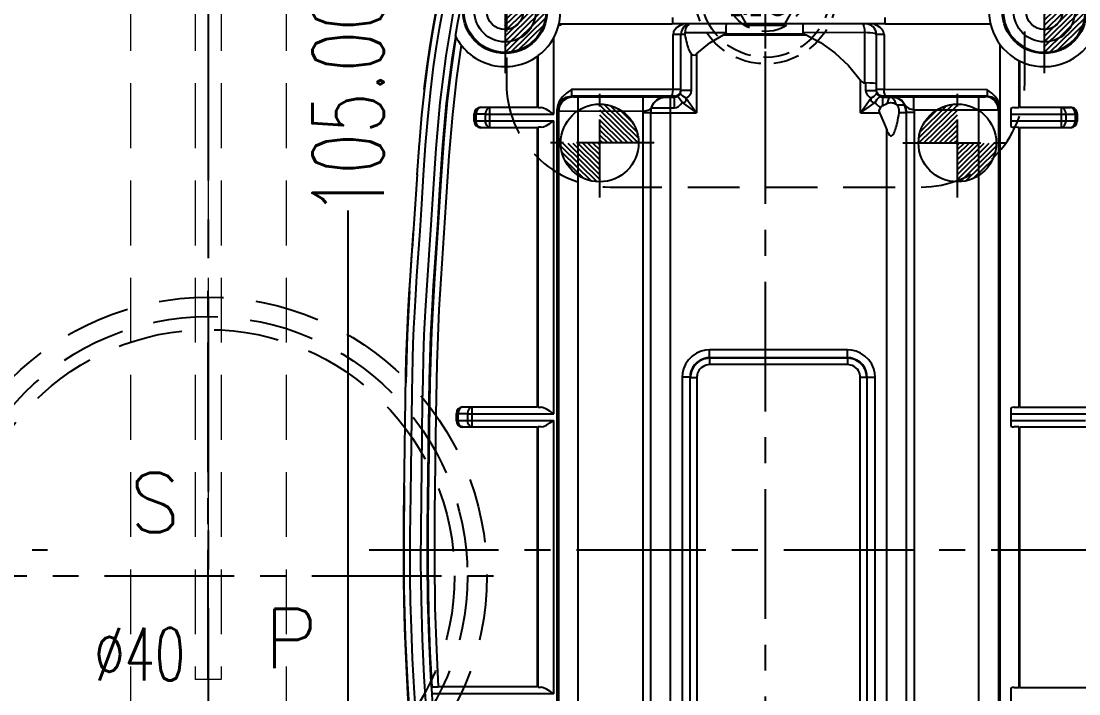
# Model space of a CAD drawing. Header units: millimetres. Extents: x 35888 to 37096, y -21952 to -21097.
# Drawn here: x 36467.5 to 36549.1, y -21298 to -21246.1 of the extents above; entities that cross this region are included whole.
import ezdxf

# ---------------------------------------------------------------- set-up
doc = ezdxf.new("R2010")
doc.units = ezdxf.units.MM
doc.header["$LTSCALE"] = 8
for name, pattern in [('CENTER', [2, 1.25, -0.25, 0.25, -0.25]), ('CENTER2', [1.125, 0.75, -0.125, 0.125, -0.125]), ('HIDDEN', [0.375, 0.25, -0.125])]:
    doc.linetypes.add(name, pattern=pattern)
doc.layers.get('DEFPOINTS').update_dxf_attribs({"color": 6})
for name, color, linetype in [('Cav-cor', 30, 'Continuous'), ('CL', 1, 'Continuous'), ('DEFAULT_1', 7, 'CENTER'), ('PIN', 5, 'Continuous'), ('SCREW', 52, 'HIDDEN'), ('SP', 3, 'Continuous'), ('壓塊', 157, 'Continuous')]:
    doc.layers.add(name, color=color, linetype=linetype)
doc.layers.add('dim', color=3, linetype='Continuous', lineweight=15)
doc.layers.add('WR', color=122, linetype='HIDDEN', lineweight=18)
doc.styles.add('ROMANC', font='RomanC.ttf', dxfattribs={"width": 0.8, "height": 7})
doc.styles.get("Standard").update_dxf_attribs({"font": 'txt.shx', "width": 0.67, "bigfont": 'chineset.shx'})
doc.dimstyles.new('ISO-25', dxfattribs={"dimtxt": 5.5, "dimasz": 4, "dimexe": 0.3, "dimexo": 0.3, "dimtad": 0, "dimzin": 1, "dimdsep": 46, "dimtxsty": 'Standard', "dimcen": 0, "dimclrd": 3, "dimclre": 3, "dimclrt": 7, "dimazin": 0, "dimtfac": 1, "dimtofl": 0, "dimtmove": 0, "dimatfit": 0, "dimfxl": 0, "dimarcsym": 0})

# ---------------------------------------------------------------- blocks, each defined once
blk = doc.blocks.new('20140410.082121')
at = {"layer": 'SCREW', "color": 137, "linetype": 'CENTER', "ltscale": 0.25}
for p, q in [((0, -7.042), (0, 7.042)), ((-7, 0), (7, 0))]:
    blk.add_line(p, q, dxfattribs=at)
at = {"layer": 'SCREW', "color": 137, "linetype": 'Continuous'}
blk.add_lwpolyline([(-1.443, 2.5), (-2.887, 0), (-1.443, -2.5), (1.443, -2.5), (2.887, 0), (1.443, 2.5)], close=True, dxfattribs=at)
at = {"layer": 'SCREW', "color": 137}
for radius in [5.5, 5, 3]:
    blk.add_circle((0, 0), radius, dxfattribs=at)
at = {"layer": 'dim', "style": 'ROMANC', "width": 0.8}
blk.add_text('M6', height=3.1716, dxfattribs=at).set_placement((-2.868, -1.703))
blk = doc.blocks.new('20160827.105305')
at = {"color": 8, "linetype": 'HIDDEN', "ltscale": 2.5}
blk.add_circle((0, 0), 21.5, dxfattribs=at)
at = {"layer": 'SP', "linetype": 'CENTER'}
for p, q in [((0, -24), (0, 24)), ((-24, 0), (24, 0))]:
    blk.add_line(p, q, dxfattribs=at)
at = {"layer": 'SP', "linetype": 'HIDDEN', "ltscale": 2.5}
for radius in [20, 19]:
    blk.add_circle((0, 0), radius, dxfattribs=at)
at = {"layer": 'dim', "insert": (-5.289, -6.05), "char_height": 4.0633, "attachment_point": 5}
blk.add_mtext('Ø40', dxfattribs=at)
at = {"layer": 'SP'}
for s, p in [('S', (-6.081, 3.359)), ('P', (4.334, -7.124))]:
    blk.add_text(s, height=4.582, dxfattribs=at).set_placement(p)
blk = doc.blocks.new('*D29453')
at = {"layer": 'DEFPOINTS', "color": 0}
for p in [(36492.407, -21199.87), (36492.733, -21199.87), (36487.945, -21304.87)]:
    blk.add_point(p, dxfattribs=at)
at = {"layer": 'dim', "color": 3, "lineweight": -2}
for p, q in [((36492.707, -21199.87), (36493.033, -21199.87)), ((36492.733, -21203.87), (36492.733, -21244.068)), ((36492.733, -21300.87), (36492.733, -21260.672)), ((36488.245, -21304.87), (36493.033, -21304.87))]:
    blk.add_line(p, q, dxfattribs=at)
at = {"layer": 'dim', "color": 3}
for points in [[(36493.4, -21203.87), (36492.066, -21203.87), (36492.733, -21199.87)], [(36492.066, -21300.87), (36493.4, -21300.87), (36492.733, -21304.87)]]:
    blk.add_solid(points, dxfattribs=at)
at = {"layer": 'dim', "color": 7, "insert": (36492.733, -21252.37), "char_height": 5.5, "attachment_point": 5, "rotation": 90}
blk.add_mtext('105.00', dxfattribs=at)

msp = doc.modelspace()

# ---------------------------------------------------------------- hatches: boundary and pattern name
at = {"layer": 'PIN', "linetype": 'Continuous'}
h = msp.add_hatch(dxfattribs=at)
h.set_pattern_fill('ANSI31', color=4, scale=2.363636, angle=89.5, style=0)
h.set_pattern_definition([(44.5, (36262.1017, -21260.02378), (0.20708683, -0.2107331), [])])
h.paths.add_polyline_path([(36504.845, -21245.313), (36508.095, -21245.341, -0.414214), (36504.817, -21248.563)])
h.paths.add_polyline_path([(36504.874, -21242.063), (36504.845, -21245.313), (36501.595, -21245.284, -0.414214)])
h = msp.add_hatch(dxfattribs=at)
h.set_pattern_fill('ANSI31', color=4, scale=2.363636, angle=89.5, style=0)
h.set_pattern_definition([(44.5, (36303.7087, -21260.02378), (0.20708683, -0.2107331), [])])
h.paths.add_polyline_path([(36546.452, -21245.313), (36549.702, -21245.341, -0.414214), (36546.424, -21248.563)])
h.paths.add_polyline_path([(36546.481, -21242.063), (36546.452, -21245.313), (36543.202, -21245.284, -0.414214)])
h = msp.add_hatch(dxfattribs=at)
h.set_pattern_fill('ANSI31', color=140, scale=2.181818, angle=270.5, style=0)
h.set_pattern_definition([(315.5, (36288.07428, -21241.8904), (0.19115707, 0.19452285), [])])
h.paths.add_polyline_path([(36512.145, -21255.47), (36515.145, -21255.444, 0.414214), (36512.119, -21252.47)])
h.paths.add_polyline_path([(36512.172, -21258.47), (36512.145, -21255.47), (36509.145, -21255.496, 0.414214)])
h = msp.add_hatch(dxfattribs=at)
h.set_pattern_fill('ANSI31', color=140, scale=2.181818, angle=269.5, style=0)
h.set_pattern_definition([(224.5, (36763.8164, -21241.8904), (-0.19115707, 0.19452285), [])])
h.paths.add_polyline_path([(36539.745, -21255.47), (36536.745, -21255.444, -0.414214), (36539.772, -21252.47)])
h.paths.add_polyline_path([(36539.719, -21258.47), (36539.745, -21255.47), (36542.745, -21255.496, -0.414214)])

# ---------------------------------------------------------------- linework, layer by layer
at = {"layer": 'Cav-cor', "color": 1}
for p, q in [((36517.758, -21245.797), (36517.758, -21246.287)), ((36534.143, -21245.797), (36534.143, -21246.287)), ((36508.985, -21246.366), (36509.16, -21246.366)), ((36509.004, -21246.287), (36517.726, -21246.287)), ((36509.166, -21246.366), (36509.166, -21246.287)), ((36534.143, -21246.287), (36517.758, -21246.287)), ((36532.533, -21246.478), (36532.566, -21246.694)), ((36532.566, -21246.694), (36532.584, -21246.958)), ((36534.175, -21246.287), (36542.294, -21246.287)), ((36508.613, -21253.248), (36508.613, -21247.325)), ((36517.809, -21251.351), (36517.81, -21247.091)), ((36518.743, -21247.091), (36517.81, -21247.091)), ((36518.413, -21251.429), (36518.413, -21247.091)), ((36521.901, -21246.976), (36518.737, -21246.974)), ((36521.7, -21247.134), (36528.074, -21247.134)), ((36521.857, -21247.043), (36527.901, -21247.043)), ((36532.584, -21246.958), (36527.851, -21246.972)), ((36532.584, -21246.958), (36532.567, -21250.825)), ((36533.488, -21247.091), (36533.488, -21251.429)), ((36534.091, -21247.091), (36533.488, -21247.091)), ((36534.091, -21247.091), (36534.092, -21251.351)), ((36543.035, -21305.914), (36543.035, -21247.876)), ((36507.358, -21252.715), (36507.358, -21248.767)), ((36507.407, -21252.739), (36507.407, -21248.73)), ((36519.242, -21251.429), (36519.242, -21248.613)), ((36519.619, -21248.604), (36519.619, -21253.137)), ((36544.499, -21249.111), (36544.499, -21252.737)), ((36544.543, -21249.133), (36544.543, -21252.715)), ((36532.282, -21253.137), (36532.282, -21250.652)), ((36532.659, -21250.817), (36532.659, -21251.429)), ((36509.961, -21251.351), (36509.586, -21251.618)), ((36517.795, -21251.55), (36517.809, -21251.351)), ((36518.299, -21251.747), (36518.344, -21251.684)), ((36518.344, -21251.684), (36518.378, -21251.614)), ((36519.242, -21251.429), (36518.413, -21251.429)), ((36532.659, -21251.429), (36533.488, -21251.429)), ((36533.528, -21251.352), (36533.488, -21251.353)), ((36533.51, -21251.577), (36533.523, -21251.614)), ((36534.092, -21251.35), (36533.528, -21251.352)), ((36533.601, -21251.747), (36533.659, -21251.806)), ((36533.659, -21251.806), (36533.728, -21251.858)), ((36534.106, -21251.55), (36534.092, -21251.351)), ((36542.047, -21251.376), (36534.092, -21251.351)), ((36542.393, -21251.616), (36542.047, -21251.376)), ((36509.665, -21251.982), (36510.088, -21251.898)), ((36517.622, -21251.853), (36509.975, -21251.853)), ((36510.207, -21251.899), (36516.716, -21251.901)), ((36510.49, -21305.798), (36510.49, -21251.9)), ((36515.501, -21253.005), (36515.501, -21251.9)), ((36516.149, -21252.735), (36516.296, -21252.403)), ((36516.149, -21252.76), (36516.296, -21252.428)), ((36517.22, -21251.906), (36517.22, -21251.931)), ((36517.332, -21251.931), (36517.91, -21251.932)), ((36517.609, -21307.603), (36517.609, -21251.932)), ((36517.91, -21251.856), (36518.103, -21251.818)), ((36517.91, -21252.765), (36517.91, -21251.856)), ((36518.007, -21251.923), (36518.054, -21251.911)), ((36518.054, -21251.911), (36518.096, -21251.896)), ((36518.2, -21251.929), (36518.096, -21251.896)), ((36518.503, -21252.34), (36519.619, -21253.137)), ((36518.821, -21252.019), (36519.619, -21253.137)), ((36532.282, -21253.137), (36533.08, -21252.019)), ((36532.282, -21253.137), (36533.398, -21252.34)), ((36533.701, -21251.929), (36533.805, -21251.896)), ((36533.728, -21251.858), (36533.805, -21251.896)), ((36533.99, -21251.856), (36533.798, -21251.818)), ((36534.024, -21251.855), (36533.99, -21251.856)), ((36533.99, -21252.589), (36533.99, -21251.856)), ((36533.99, -21251.932), (36534.538, -21251.932)), ((36534.278, -21251.853), (36534.024, -21251.855)), ((36542.026, -21251.853), (36534.278, -21251.853)), ((36534.484, -21251.99), (36534.538, -21251.932)), ((36534.538, -21251.932), (36534.727, -21251.931)), ((36534.727, -21251.931), (36534.752, -21251.931)), ((36534.752, -21251.906), (36534.801, -21251.904)), ((36534.752, -21251.931), (36534.752, -21251.906)), ((36534.801, -21251.904), (36535.224, -21251.902)), ((36535.075, -21252.537), (36535.603, -21252.535)), ((36535.224, -21251.902), (36541.602, -21251.9)), ((36535.603, -21252.535), (36535.673, -21252.534)), ((36535.673, -21252.534), (36535.673, -21252.509)), ((36536.392, -21252.905), (36536.392, -21251.9)), ((36541.411, -21305.798), (36541.411, -21251.9)), ((36541.602, -21251.9), (36541.874, -21251.899)), ((36541.874, -21251.899), (36541.914, -21251.898)), ((36542.298, -21251.975), (36541.914, -21251.898)), ((36498.403, -21253.307), (36498.209, -21255.6)), ((36502.463, -21253.79), (36502.463, -21253.217)), ((36502.611, -21253.765), (36502.611, -21253.242)), ((36503.321, -21253.248), (36502.611, -21253.242)), ((36502.966, -21252.739), (36502.966, -21252.715)), ((36502.966, -21252.715), (36507.358, -21252.715)), ((36503.677, -21252.745), (36502.966, -21252.739)), ((36503.321, -21253.248), (36503.321, -21253.759)), ((36503.321, -21253.248), (36508.613, -21253.248)), ((36503.677, -21254.262), (36503.677, -21252.745)), ((36508.865, -21305.914), (36508.865, -21252.875)), ((36508.87, -21252.959), (36508.982, -21253.004)), ((36508.982, -21305.798), (36508.982, -21253.004)), ((36515.498, -21306.803), (36515.498, -21253.112)), ((36515.498, -21253.112), (36516.101, -21253.112)), ((36516.101, -21306.768), (36516.101, -21253.112)), ((36516.101, -21253.137), (36519.619, -21253.137)), ((36516.146, -21252.738), (36516.149, -21252.735)), ((36516.149, -21252.735), (36516.149, -21252.76)), ((36516.571, -21252.763), (36517.91, -21252.765)), ((36532.282, -21253.137), (36533.729, -21253.137)), ((36535.799, -21253.137), (36535.263, -21253.137)), ((36535.799, -21253.112), (36535.799, -21306.768)), ((36536.402, -21253.112), (36535.799, -21253.112)), ((36536.392, -21252.905), (36542.841, -21252.904)), ((36536.402, -21253.112), (36536.402, -21306.803)), ((36542.841, -21252.904), (36542.919, -21252.903)), ((36542.919, -21252.903), (36543.031, -21252.858)), ((36542.919, -21252.903), (36542.919, -21305.798)), ((36543.859, -21252.8), (36543.859, -21254.207)), ((36543.859, -21253.248), (36548.127, -21253.248)), ((36544.543, -21252.715), (36548.482, -21252.715)), ((36547.772, -21252.745), (36548.482, -21252.739)), ((36547.772, -21254.262), (36547.772, -21252.745)), ((36548.127, -21253.248), (36548.838, -21253.242)), ((36548.127, -21253.759), (36548.127, -21253.248)), ((36548.482, -21252.739), (36548.482, -21252.715)), ((36548.838, -21253.242), (36548.838, -21253.765)), ((36548.838, -21253.242), (36548.985, -21253.242)), ((36548.985, -21253.217), (36548.985, -21253.79)), ((36502.611, -21253.765), (36502.463, -21253.765)), ((36502.611, -21253.765), (36503.321, -21253.759)), ((36503.349, -21253.951), (36503.321, -21253.759)), ((36503.321, -21253.759), (36508.613, -21253.759)), ((36508.613, -21276.363), (36508.613, -21253.759)), ((36543.859, -21253.759), (36548.127, -21253.759)), ((36547.772, -21254.262), (36548.482, -21254.268)), ((36548.127, -21253.759), (36548.838, -21253.765)), ((36502.966, -21254.292), (36502.966, -21254.268)), ((36507.358, -21254.292), (36502.966, -21254.292)), ((36507.358, -21275.83), (36507.358, -21254.292)), ((36507.407, -21275.854), (36507.407, -21254.268)), ((36534.292, -21307.603), (36534.292, -21254.469)), ((36544.499, -21254.27), (36544.499, -21275.865)), ((36544.543, -21254.292), (36544.543, -21275.865)), ((36548.482, -21254.292), (36544.543, -21254.292)), ((36548.482, -21254.268), (36548.482, -21254.292)), ((36498.22, -21255.477), (36498.05, -21257.927)), ((36498.055, -21257.868), (36497.887, -21260.582)), ((36497.912, -21260.166), (36497.687, -21263.612)), ((36497.468, -21266.872), (36497.782, -21262.214)), ((36519.741, -21272.341), (36520.162, -21272.126)), ((36520.162, -21272.126), (36520.629, -21272.051)), ((36520.621, -21272.044), (36520.621, -21271.441)), ((36531.279, -21271.441), (36520.621, -21271.441)), ((36531.279, -21272.044), (36520.621, -21272.044)), ((36520.629, -21272.051), (36531.272, -21272.051)), ((36520.629, -21272.081), (36520.629, -21272.574)), ((36531.272, -21272.081), (36520.63, -21272.081)), ((36531.272, -21272.051), (36531.279, -21272.044)), ((36531.272, -21272.051), (36531.272, -21272.081)), ((36531.272, -21272.081), (36531.272, -21272.574)), ((36531.279, -21272.044), (36531.279, -21271.441)), ((36519.408, -21272.676), (36519.741, -21272.341)), ((36531.272, -21272.574), (36520.629, -21272.574)), ((36518.511, -21273.551), (36518.511, -21306.706)), ((36519.114, -21273.551), (36518.511, -21273.551)), ((36519.114, -21273.551), (36519.114, -21306.688)), ((36519.152, -21273.558), (36519.644, -21273.558)), ((36519.644, -21273.558), (36519.644, -21306.684)), ((36532.256, -21306.684), (36532.256, -21273.558)), ((36532.779, -21273.558), (36532.256, -21273.558)), ((36532.779, -21273.558), (36532.787, -21273.551)), ((36532.779, -21306.684), (36532.779, -21273.558)), ((36532.787, -21306.688), (36532.787, -21273.551)), ((36532.787, -21273.551), (36533.389, -21273.551)), ((36533.389, -21306.706), (36533.389, -21273.551)), ((36497.563, -21282.599), (36497.668, -21274.712)), ((36498.462, -21275.447), (36498.363, -21282.924)), ((36498.965, -21275.454), (36498.866, -21282.93)), ((36501.589, -21275.854), (36501.589, -21275.83)), ((36501.589, -21275.83), (36507.358, -21275.83)), ((36502.3, -21275.86), (36501.589, -21275.854)), ((36502.3, -21277.377), (36502.3, -21275.86)), ((36543.859, -21275.919), (36543.859, -21277.322)), ((36544.115, -21275.865), (36544.499, -21275.865)), ((36544.543, -21275.865), (36549.99, -21275.865)), ((36501.087, -21276.905), (36501.087, -21276.332)), ((36501.234, -21276.88), (36501.087, -21276.88)), ((36501.234, -21276.88), (36501.234, -21276.357)), ((36501.944, -21276.363), (36501.234, -21276.357)), ((36501.234, -21276.88), (36501.944, -21276.874)), ((36501.944, -21276.363), (36501.944, -21276.874)), ((36501.944, -21276.363), (36508.613, -21276.363)), ((36501.972, -21277.066), (36501.944, -21276.874)), ((36501.944, -21276.874), (36508.613, -21276.874)), ((36508.613, -21297.97), (36508.613, -21276.874)), ((36543.859, -21276.367), (36550.492, -21276.367)), ((36543.859, -21276.874), (36549.635, -21276.874)), ((36501.589, -21277.407), (36501.589, -21277.383)), ((36507.358, -21277.407), (36501.589, -21277.407)), ((36507.358, -21297.437), (36507.358, -21277.407)), ((36507.407, -21297.462), (36507.407, -21277.383)), ((36544.499, -21277.385), (36544.499, -21297.472)), ((36544.543, -21277.407), (36544.543, -21297.472)), ((36549.99, -21277.407), (36544.543, -21277.407)), ((36499.165, -21297.468), (36499.189, -21297.442)), ((36499.338, -21297.438), (36499.693, -21297.437)), ((36507.358, -21297.437), (36499.693, -21297.437)), ((36544.115, -21297.472), (36544.499, -21297.472)), ((36544.543, -21297.472), (36549.96, -21297.472)), ((36499.174, -21297.693), (36499.184, -21297.873)), ((36499.184, -21297.873), (36499.227, -21298.579)), ((36508.613, -21297.97), (36499.19, -21297.97)), ((36543.859, -21297.527), (36543.859, -21298.93))]:
    msp.add_line(p, q, dxfattribs=at)
for points in [[(36524.945, -21227.128), (36522.834, -21227.199), (36520.738, -21227.363), (36518.644, -21227.598), (36516.547, -21227.958), (36514.466, -21228.482), (36512.433, -21229.177), (36510.468, -21230.045), (36508.583, -21231.087), (36506.788, -21232.306), (36505.108, -21233.712), (36503.577, -21235.316), (36502.253, -21237.112), (36501.213, -21239.075), (36500.48, -21241.119), (36499.959, -21243.166), (36499.544, -21245.185), (36499.187, -21247.193), (36498.88, -21249.217), (36498.62, -21251.251), (36498.4, -21253.333)], [(36502.206, -21240.09), (36501.43, -21242.608), (36500.812, -21245.508), (36500.266, -21248.749), (36499.813, -21252.337), (36499.497, -21255.9), (36499.291, -21259.02), (36499.119, -21261.786), (36498.805, -21266.433)], [(36501.025, -21247.223), (36501.208, -21246.178), (36501.404, -21245.142), (36501.616, -21244.104), (36501.847, -21243.065), (36502.109, -21242.033)], [(36498.283, -21262.247), (36498.413, -21260.197), (36498.552, -21257.958), (36498.711, -21255.637), (36498.9, -21253.381), (36499.11, -21251.376), (36499.332, -21249.608), (36499.56, -21248.04), (36499.789, -21246.642), (36500.017, -21245.381)], [(36498.611, -21251.319), (36498.834, -21249.541), (36499.063, -21247.963), (36499.293, -21246.557), (36499.524, -21245.287)], [(36509.217, -21246.287), (36509.19, -21246.328), (36509.16, -21246.366)], [(36518.103, -21246.57), (36517.945, -21246.732), (36517.845, -21246.908), (36517.81, -21247.091)], [(36518.58, -21246.327), (36518.317, -21246.429), (36518.103, -21246.57)], [(36518.737, -21246.973), (36518.789, -21246.677), (36518.892, -21246.455), (36519.038, -21246.325)], [(36521.901, -21246.975), (36521.904, -21246.705), (36521.91, -21246.483), (36521.918, -21246.338), (36521.927, -21246.287)], [(36527.851, -21246.971), (36527.848, -21246.702), (36527.843, -21246.482), (36527.835, -21246.338), (36527.827, -21246.287)], [(36532.437, -21246.287), (36532.488, -21246.336), (36532.533, -21246.478)], [(36533.797, -21246.57), (36533.584, -21246.429), (36533.321, -21246.327)], [(36534.091, -21247.091), (36534.056, -21246.908), (36533.956, -21246.732), (36533.797, -21246.57)], [(36501.057, -21247.286), (36500.7, -21249.629), (36500.382, -21252.225), (36500.111, -21255.143), (36499.885, -21258.39), (36499.661, -21261.986), (36499.393, -21265.931), (36499.157, -21270.005), (36499.04, -21273.915)], [(36501.023, -21247.28), (36500.763, -21248.823), (36500.312, -21252.39), (36499.998, -21255.937), (36499.792, -21259.052), (36499.62, -21261.819)], [(36518.743, -21247.091), (36518.738, -21247.052), (36518.736, -21247.012), (36518.737, -21246.973)], [(36519.242, -21248.613), (36519.185, -21248.547), (36519.136, -21248.469), (36519.091, -21248.381), (36519.049, -21248.283), (36519.008, -21248.174), (36518.967, -21248.053), (36518.928, -21247.92), (36518.89, -21247.779), (36518.853, -21247.628), (36518.817, -21247.465), (36518.78, -21247.287), (36518.743, -21247.091)], [(36519.619, -21248.604), (36520.649, -21247.746), (36521.7, -21247.134)], [(36521.7, -21247.134), (36521.758, -21247.105), (36521.81, -21247.075), (36521.857, -21247.043)], [(36521.901, -21246.975), (36521.896, -21247), (36521.879, -21247.023), (36521.857, -21247.043)], [(36527.851, -21246.971), (36527.856, -21246.999), (36527.875, -21247.023), (36527.901, -21247.043)], [(36527.901, -21247.043), (36527.953, -21247.075), (36528.01, -21247.105), (36528.074, -21247.134)], [(36528.074, -21247.134), (36529.182, -21247.71), (36530.297, -21248.508), (36531.341, -21249.499), (36532.345, -21250.729)], [(36533.488, -21247.091), (36533.46, -21247.061), (36533.372, -21247.031), (36533.223, -21247.003), (36533.026, -21246.981), (36532.804, -21246.966), (36532.584, -21246.958)], [(36501.462, -21247.92), (36501.099, -21250.443), (36500.78, -21253.267), (36500.516, -21256.468), (36500.288, -21260.04), (36499.747, -21268.307)], [(36519.242, -21248.613), (36519.335, -21248.68), (36519.435, -21248.7), (36519.532, -21248.671), (36519.619, -21248.604)], [(36532.345, -21250.729), (36532.415, -21250.788), (36532.49, -21250.823), (36532.567, -21250.825)], [(36532.659, -21250.817), (36532.629, -21250.817), (36532.598, -21250.82), (36532.567, -21250.825)], [(36532.659, -21250.817), (36532.99, -21250.825), (36533.257, -21250.839), (36533.428, -21250.858), (36533.488, -21250.879)], [(36509.586, -21251.618), (36509.273, -21251.904), (36509.044, -21252.218), (36508.908, -21252.551), (36508.865, -21252.875)], [(36509.961, -21251.351), (36509.962, -21251.481), (36509.963, -21251.602), (36509.965, -21251.705), (36509.968, -21251.785), (36509.972, -21251.835), (36509.975, -21251.853)], [(36518.413, -21251.353), (36518.372, -21251.352), (36518.253, -21251.352), (36509.961, -21251.351)], [(36517.622, -21251.853), (36517.696, -21251.818), (36517.755, -21251.713), (36517.795, -21251.55)], [(36518.096, -21251.896), (36518.173, -21251.857), (36518.242, -21251.806), (36518.299, -21251.747)], [(36518.103, -21251.818), (36518.266, -21251.709), (36518.375, -21251.546), (36518.413, -21251.353)], [(36518.378, -21251.614), (36518.39, -21251.578), (36518.402, -21251.535)], [(36518.821, -21252.019), (36518.564, -21251.859), (36518.41, -21251.718), (36518.378, -21251.614)], [(36518.402, -21251.535), (36518.41, -21251.484), (36518.413, -21251.429)], [(36518.821, -21252.019), (36518.972, -21251.905), (36519.107, -21251.767), (36519.206, -21251.605), (36519.242, -21251.429)], [(36532.659, -21251.429), (36532.695, -21251.605), (36532.791, -21251.764), (36532.926, -21251.903), (36533.08, -21252.019)], [(36533.08, -21252.019), (36533.337, -21251.859), (36533.491, -21251.718), (36533.523, -21251.614)], [(36533.798, -21251.818), (36533.635, -21251.709), (36533.526, -21251.546), (36533.488, -21251.353)], [(36533.488, -21251.429), (36533.491, -21251.484), (36533.499, -21251.534), (36533.51, -21251.577)], [(36533.523, -21251.614), (36533.557, -21251.683), (36533.601, -21251.747)], [(36534.278, -21251.853), (36534.205, -21251.818), (36534.145, -21251.713), (36534.106, -21251.55)], [(36542.04, -21251.376), (36542.037, -21251.64), (36542.034, -21251.754), (36542.03, -21251.828), (36542.026, -21251.853)], [(36543.035, -21252.769), (36542.997, -21252.474), (36542.877, -21252.172), (36542.673, -21251.882), (36542.393, -21251.616)], [(36508.87, -21252.959), (36508.954, -21252.536), (36509.194, -21252.177), (36509.552, -21251.937), (36509.975, -21251.853)], [(36508.982, -21253.004), (36509.066, -21252.581), (36509.306, -21252.222), (36509.665, -21251.982)], [(36510.088, -21251.898), (36510.102, -21251.899), (36510.207, -21251.899)], [(36516.296, -21252.403), (36516.543, -21252.137), (36516.862, -21251.965), (36517.22, -21251.906)], [(36516.296, -21252.428), (36516.543, -21252.162), (36516.862, -21251.99), (36517.22, -21251.931)], [(36516.716, -21251.901), (36517.092, -21251.903), (36517.153, -21251.904), (36517.192, -21251.905), (36517.213, -21251.905), (36517.22, -21251.906)], [(36517.22, -21251.931), (36517.232, -21251.931), (36517.332, -21251.931)], [(36517.91, -21251.856), (36517.877, -21251.855), (36517.622, -21251.853)], [(36517.91, -21251.932), (36517.958, -21251.93), (36518.007, -21251.923)], [(36517.91, -21252.765), (36518.064, -21252.737), (36518.219, -21252.653), (36518.369, -21252.514), (36518.503, -21252.34)], [(36518.503, -21252.339), (36518.342, -21252.083), (36518.2, -21251.929)], [(36518.503, -21252.339), (36518.639, -21252.344), (36518.741, -21252.31), (36518.803, -21252.241), (36518.827, -21252.143), (36518.821, -21252.019)], [(36533.08, -21252.019), (36533.073, -21252.143), (36533.098, -21252.241), (36533.16, -21252.31), (36533.262, -21252.345), (36533.398, -21252.339)], [(36533.398, -21252.339), (36533.559, -21252.083), (36533.701, -21251.929)], [(36533.398, -21252.34), (36533.524, -21252.506), (36533.665, -21252.64), (36533.813, -21252.727)], [(36533.805, -21251.896), (36533.847, -21251.911), (36533.894, -21251.922)], [(36533.812, -21252.728), (36533.893, -21252.655), (36533.99, -21252.589)], [(36533.894, -21251.922), (36533.942, -21251.93), (36533.99, -21251.932)], [(36533.99, -21252.589), (36534.103, -21252.525), (36534.227, -21252.466), (36534.363, -21252.409)], [(36534.363, -21252.409), (36534.425, -21252.154), (36534.484, -21251.99)], [(36534.363, -21252.409), (36534.473, -21252.376), (36534.587, -21252.36), (36534.701, -21252.362), (36534.813, -21252.384), (36534.92, -21252.425), (36535.018, -21252.486)], [(36535.017, -21252.486), (36534.933, -21252.259), (36534.819, -21252.082), (36534.684, -21251.971), (36534.538, -21251.932)], [(36535.673, -21252.509), (36535.454, -21252.191), (36535.131, -21251.98), (36534.752, -21251.906)], [(36535.673, -21252.534), (36535.454, -21252.216), (36535.131, -21252.005), (36534.752, -21251.931)], [(36535.018, -21252.486), (36535.038, -21252.503), (36535.057, -21252.52), (36535.075, -21252.537)], [(36535.263, -21253.137), (36535.266, -21252.929), (36535.202, -21252.719), (36535.075, -21252.537)], [(36535.673, -21252.509), (36535.734, -21252.672), (36535.773, -21252.829), (36535.793, -21252.976), (36535.799, -21253.112)], [(36535.799, -21253.137), (36535.768, -21252.829), (36535.673, -21252.534)], [(36535.674, -21252.509), (36535.684, -21252.521), (36535.715, -21252.556), (36535.759, -21252.605), (36535.815, -21252.66), (36535.883, -21252.719), (36535.969, -21252.776), (36536.08, -21252.827)], [(36543.031, -21252.858), (36542.954, -21252.474), (36542.737, -21252.148), (36542.411, -21251.93), (36542.026, -21251.853)], [(36542.919, -21252.903), (36542.842, -21252.519), (36542.624, -21252.193), (36542.298, -21251.975)], [(36502.966, -21252.739), (36502.774, -21252.777), (36502.611, -21252.886), (36502.502, -21253.049), (36502.463, -21253.242)], [(36502.966, -21252.739), (36502.831, -21252.778), (36502.716, -21252.887), (36502.638, -21253.05), (36502.611, -21253.242)], [(36503.677, -21252.745), (36503.541, -21252.785), (36503.426, -21252.894), (36503.349, -21253.056), (36503.321, -21253.248)], [(36508.613, -21253.248), (36508.301, -21253.049), (36508.032, -21252.891), (36507.809, -21252.785), (36507.637, -21252.745)], [(36508.865, -21252.875), (36508.867, -21252.937), (36508.87, -21252.959)], [(36508.982, -21253.004), (36509.036, -21253.004), (36515.501, -21253.005)], [(36515.498, -21253.112), (36515.499, -21253.059), (36515.501, -21253.005)], [(36515.501, -21253.005), (36515.641, -21252.99), (36515.76, -21252.97), (36515.858, -21252.945), (36515.937, -21252.916), (36516, -21252.882), (36516.049, -21252.845), (36516.087, -21252.809), (36516.115, -21252.777), (36516.135, -21252.753), (36516.146, -21252.738)], [(36516.101, -21253.112), (36516.106, -21252.994), (36516.121, -21252.868), (36516.149, -21252.735)], [(36516.101, -21253.137), (36516.113, -21252.947), (36516.149, -21252.76)], [(36516.149, -21252.76), (36516.197, -21252.761), (36516.571, -21252.763)], [(36533.813, -21252.727), (36533.726, -21252.858), (36533.695, -21253), (36533.729, -21253.137)], [(36533.729, -21253.137), (36534.024, -21253.801), (36534.292, -21254.469)], [(36534.292, -21254.469), (36534.34, -21254.588), (36534.392, -21254.696), (36534.448, -21254.792), (36534.513, -21254.871), (36534.59, -21254.921), (36534.67, -21254.921), (36534.738, -21254.877), (36534.793, -21254.812), (36534.84, -21254.734), (36534.884, -21254.646), (36534.925, -21254.546), (36534.965, -21254.435), (36535.003, -21254.314), (36535.041, -21254.183), (36535.078, -21254.041), (36535.114, -21253.888), (36535.151, -21253.721), (36535.188, -21253.541), (36535.225, -21253.346), (36535.263, -21253.137)], [(36536.08, -21252.827), (36536.221, -21252.871), (36536.392, -21252.905)], [(36536.392, -21252.905), (36536.4, -21253.01), (36536.402, -21253.112)], [(36543.031, -21252.858), (36543.032, -21252.848), (36543.034, -21252.818), (36543.035, -21252.769)], [(36544.111, -21252.745), (36543.995, -21252.76), (36543.859, -21252.8)], [(36548.127, -21253.248), (36548.099, -21253.056), (36548.022, -21252.894), (36547.907, -21252.785), (36547.772, -21252.745)], [(36548.985, -21253.242), (36548.947, -21253.049), (36548.838, -21252.886), (36548.675, -21252.777), (36548.482, -21252.739)], [(36548.732, -21252.887), (36548.617, -21252.778), (36548.482, -21252.739)], [(36548.838, -21253.242), (36548.81, -21253.05), (36548.732, -21252.887)], [(36502.966, -21254.268), (36502.831, -21254.229), (36502.716, -21254.12), (36502.638, -21253.957), (36502.611, -21253.765)], [(36503.677, -21254.262), (36503.542, -21254.223), (36503.427, -21254.114), (36503.349, -21253.951)], [(36507.637, -21254.262), (36507.809, -21254.222), (36508.034, -21254.116), (36508.302, -21253.958), (36508.613, -21253.759)], [(36543.859, -21254.207), (36543.994, -21254.247), (36544.111, -21254.262)], [(36547.772, -21254.262), (36547.907, -21254.222), (36548.022, -21254.113), (36548.099, -21253.951), (36548.127, -21253.759)], [(36548.482, -21254.268), (36548.617, -21254.229), (36548.732, -21254.12), (36548.81, -21253.957), (36548.838, -21253.765)], [(36548.482, -21254.268), (36548.675, -21254.23), (36548.838, -21254.121), (36548.947, -21253.958), (36548.985, -21253.765)], [(36497.668, -21274.712), (36497.691, -21273.397), (36497.72, -21272.154), (36497.759, -21270.951), (36497.809, -21269.754), (36497.873, -21268.515), (36497.951, -21267.188), (36498.046, -21265.724), (36498.283, -21262.247)], [(36499.62, -21261.819), (36499.306, -21266.466), (36499.185, -21268.452), (36499.092, -21270.297), (36499.03, -21272.053), (36498.991, -21273.76), (36498.965, -21275.454)], [(36497.061, -21282.593), (36497.189, -21273.387), (36497.218, -21272.14), (36497.257, -21270.933), (36497.307, -21269.73), (36497.371, -21268.487), (36497.449, -21267.156), (36497.545, -21265.691), (36497.657, -21264.05)], [(36498.805, -21266.433), (36498.683, -21268.424), (36498.59, -21270.275), (36498.528, -21272.039), (36498.488, -21273.75), (36498.462, -21275.447)], [(36497.468, -21266.872), (36497.282, -21270.314), (36497.178, -21273.978)], [(36499.747, -21268.307), (36499.573, -21272.514), (36499.506, -21276.442), (36499.409, -21283.973)], [(36520.621, -21271.441), (36520.32, -21271.462), (36519.979, -21271.541), (36519.624, -21271.691), (36519.287, -21271.916), (36518.994, -21272.207), (36518.767, -21272.544), (36518.614, -21272.901), (36518.534, -21273.24), (36518.511, -21273.551)], [(36520.621, -21272.044), (36520.406, -21272.059), (36520.162, -21272.115), (36519.909, -21272.222), (36519.668, -21272.383), (36519.459, -21272.591), (36519.297, -21272.832), (36519.187, -21273.086), (36519.131, -21273.328), (36519.114, -21273.551)], [(36520.63, -21272.081), (36520.433, -21272.095), (36520.228, -21272.137), (36520.023, -21272.211), (36519.828, -21272.317), (36519.652, -21272.451), (36519.502, -21272.603), (36519.384, -21272.764), (36519.296, -21272.922), (36519.235, -21273.07), (36519.194, -21273.207), (36519.17, -21273.331), (36519.156, -21273.447), (36519.152, -21273.558)], [(36532.779, -21273.558), (36532.705, -21273.093), (36532.491, -21272.673), (36532.157, -21272.339), (36531.737, -21272.125), (36531.272, -21272.051)], [(36532.749, -21273.558), (36532.74, -21273.395), (36532.708, -21273.216), (36532.647, -21273.021), (36532.548, -21272.816), (36532.409, -21272.617), (36532.234, -21272.438), (36532.034, -21272.293), (36531.824, -21272.189), (36531.623, -21272.124), (36531.439, -21272.091), (36531.272, -21272.081)], [(36533.389, -21273.551), (36533.366, -21273.24), (36533.287, -21272.901), (36533.134, -21272.545), (36532.907, -21272.208), (36532.615, -21271.917), (36532.277, -21271.691), (36531.923, -21271.541), (36531.581, -21271.462), (36531.279, -21271.441)], [(36532.787, -21273.551), (36532.77, -21273.329), (36532.713, -21273.087), (36532.604, -21272.832), (36532.442, -21272.591), (36532.233, -21272.384), (36531.992, -21272.223), (36531.739, -21272.115), (36531.495, -21272.059), (36531.279, -21272.044)], [(36519.122, -21273.558), (36519.194, -21273.097), (36519.408, -21272.676)], [(36520.629, -21272.574), (36520.498, -21272.583), (36520.362, -21272.611), (36520.225, -21272.66), (36520.095, -21272.731), (36519.978, -21272.82), (36519.878, -21272.922), (36519.799, -21273.029), (36519.741, -21273.134), (36519.7, -21273.233), (36519.673, -21273.324), (36519.656, -21273.407), (36519.647, -21273.484), (36519.644, -21273.558)], [(36532.256, -21273.558), (36532.25, -21273.45), (36532.23, -21273.33), (36532.189, -21273.2), (36532.123, -21273.063), (36532.03, -21272.93), (36531.913, -21272.812), (36531.78, -21272.715), (36531.64, -21272.645), (36531.506, -21272.602), (36531.383, -21272.58), (36531.272, -21272.574)], [(36499.04, -21273.915), (36498.941, -21281.122), (36498.899, -21284.721), (36498.89, -21288.303), (36498.939, -21291.673), (36499.049, -21294.724), (36499.189, -21297.442)], [(36501.589, -21275.854), (36501.397, -21275.892), (36501.234, -21276.001), (36501.125, -21276.164), (36501.087, -21276.357)], [(36501.589, -21275.854), (36501.455, -21275.893), (36501.339, -21276.002), (36501.262, -21276.165), (36501.234, -21276.357)], [(36502.3, -21275.86), (36502.164, -21275.9), (36502.049, -21276.009), (36501.972, -21276.171), (36501.944, -21276.363)], [(36508.613, -21276.363), (36508.301, -21276.164), (36508.032, -21276.006), (36507.809, -21275.9), (36507.637, -21275.86)], [(36544.115, -21275.865), (36543.997, -21275.879), (36543.859, -21275.919)], [(36501.589, -21277.383), (36501.454, -21277.344), (36501.339, -21277.235), (36501.261, -21277.072), (36501.234, -21276.88)], [(36502.3, -21277.377), (36502.165, -21277.338), (36502.05, -21277.229), (36501.972, -21277.066)], [(36507.637, -21277.377), (36507.809, -21277.337), (36508.034, -21277.231), (36508.302, -21277.073), (36508.613, -21276.874)], [(36543.859, -21277.322), (36543.994, -21277.362), (36544.111, -21277.377)], [(36497.07, -21281.93), (36497.031, -21285.944), (36497.043, -21289.858), (36497.141, -21293.611), (36497.311, -21297.175), (36497.52, -21300.513), (36497.748, -21303.546), (36497.991, -21306.195), (36498.25, -21308.504), (36498.526, -21310.598), (36498.82, -21312.604), (36499.135, -21314.609)], [(36499.463, -21316.612), (36499.003, -21313.784), (36498.679, -21311.665), (36498.365, -21309.412), (36498.067, -21306.923), (36497.793, -21304.085), (36497.551, -21300.965), (36497.355, -21297.947), (36497.211, -21295.269), (36497.115, -21292.916), (36497.059, -21290.859), (36497.034, -21289.039), (36497.027, -21287.369), (36497.031, -21285.768), (36497.043, -21284.186), (36497.061, -21282.593)], [(36498.052, -21300.929), (36497.857, -21297.917), (36497.713, -21295.245), (36497.617, -21292.899), (36497.561, -21290.849), (36497.536, -21289.034), (36497.529, -21287.369), (36497.533, -21285.771), (36497.545, -21284.19), (36497.563, -21282.599)], [(36498.363, -21282.924), (36498.341, -21285.209), (36498.333, -21287.791), (36498.362, -21290.691), (36498.451, -21293.718), (36498.589, -21296.639), (36498.75, -21299.326), (36498.913, -21301.695), (36499.075, -21303.751), (36499.24, -21305.561), (36499.411, -21307.192), (36499.588, -21308.677), (36499.764, -21310.02), (36499.935, -21311.228), (36500.096, -21312.31), (36500.245, -21313.276), (36500.514, -21314.958)], [(36498.866, -21282.93), (36498.843, -21285.213), (36498.836, -21287.79), (36498.865, -21290.682), (36498.953, -21293.698), (36499.091, -21296.611), (36499.142, -21297.469)], [(36499.409, -21283.973), (36499.39, -21287.77), (36499.434, -21291.345), (36499.545, -21294.574), (36499.693, -21297.437)], [(36499.165, -21297.468), (36499.164, -21297.478), (36499.165, -21297.507), (36499.167, -21297.554), (36499.174, -21297.693)], [(36499.189, -21297.442), (36499.229, -21297.44), (36499.338, -21297.438)], [(36508.613, -21297.97), (36508.301, -21297.771), (36508.032, -21297.613), (36507.809, -21297.507), (36507.637, -21297.468)], [(36544.115, -21297.472), (36543.997, -21297.486), (36543.859, -21297.527)]]:
    msp.add_lwpolyline(points, dxfattribs=at)
for centre, radius in [((36504.845, -21245.313), 3.166), ((36504.845, -21245.313), 2.362), ((36546.452, -21245.313), 2.362), ((36504.845, -21245.313), 1.407), ((36546.452, -21245.313), 1.407)]:
    msp.add_circle(centre, radius, dxfattribs=at)
for centre, radius, start, end in [((36546.452, -21245.313), 3.166, 31.13753, 1.51341), ((36504.845, -21245.313), 4.271, 306.85709, 18.60467), ((36546.452, -21245.313), 4.271, 161.39533, 242.77835), ((36519.217, -21247.091), 0.804, 90, 180), ((36532.684, -21247.091), 0.804, 0, 90), ((36504.845, -21245.313), 4.271, 206.56365, 306.03188), ((36546.452, -21245.313), 4.271, 243.44486, 330.22246)]:
    msp.add_arc(centre, radius, start, end, dxfattribs=at)
for centre, major_axis, ratio, start_param, end_param in [((36502.966, -21253.217), (0, -0.503), 0.999962, 3.141593, 4.712389), ((36508.613, -21252.739), (1.206, 0), 0.008727, -3.124139, -2.514282), ((36542.991, -21252.737), (1.508, 0), 0.008727, -0.733637, -0.017453), ((36548.482, -21253.217), (0, -0.503), 0.999962, 1.570796, 3.141593), ((36502.966, -21253.79), (0, -0.503), 0.999962, -1.570796, 0), ((36508.613, -21254.268), (1.206, 0), 0.008727, 2.514282, 3.124139), ((36542.991, -21254.27), (1.508, 0), 0.008727, 0.017453, 0.733637), ((36548.482, -21253.79), (0, 0.503), 0.999962, 3.141593, 4.712389), ((36501.589, -21276.332), (0, -0.503), 0.999962, 3.141593, 4.712389), ((36508.613, -21275.854), (1.206, 0), 0.008727, -3.124139, -2.514282), ((36501.589, -21276.905), (0, -0.503), 0.999962, -1.570796, 0), ((36508.613, -21277.383), (1.206, 0), 0.008727, 2.514282, 3.124139), ((36542.991, -21277.385), (1.508, 0), 0.008727, 0.017453, 0.733637), ((36508.613, -21297.462), (1.206, 0), 0.008727, -3.124139, -2.514282)]:
    msp.add_ellipse(centre, major_axis=major_axis, ratio=ratio, start_param=start_param, end_param=end_param, dxfattribs=at)
at = {"layer": 'CL', "color": 7, "linetype": 'CENTER', "ltscale": 1.5}
msp.add_line((36481.945, -21147.37), (36481.945, -21547.37), dxfattribs=at)
at = {"layer": 'DEFAULT_1', "color": 2, "linetype": 'CENTER'}
for p, q in [((36524.945, -21340.179), (36524.945, -21224.778)), ((36408.348, -21286.87), (36469.543, -21286.87)), ((36494.348, -21286.87), (36555.543, -21286.87))]:
    msp.add_line(p, q, dxfattribs=at)
at = {"layer": 'PIN', "color": 4, "linetype": 'Continuous'}
for p, q in [((36504.845, -21240.546), (36504.845, -21250.079)), ((36546.452, -21240.546), (36546.452, -21250.079))]:
    msp.add_line(p, q, dxfattribs=at)
at = {"layer": 'PIN', "color": 140, "linetype": 'CENTER2'}
for p, q in [((36512.145, -21259.67), (36512.145, -21251.27)), ((36539.745, -21259.67), (36539.745, -21251.27)), ((36516.345, -21255.47), (36507.945, -21255.47)), ((36535.545, -21255.47), (36543.945, -21255.47))]:
    msp.add_line(p, q, dxfattribs=at)
at = {"layer": 'PIN', "color": 4, "linetype": 'Continuous'}
for centre in [(36504.845, -21245.313), (36546.452, -21245.313)]:
    msp.add_circle(centre, 3.25, dxfattribs=at)
at = {"layer": 'PIN', "color": 140, "linetype": 'Continuous'}
for centre in [(36512.145, -21255.47), (36539.745, -21255.47)]:
    msp.add_circle(centre, 3, dxfattribs=at)
at = {"layer": 'WR', "linetype": 'CENTER', "ltscale": 1.5}
msp.add_line((36481.945, -21199.87), (36481.945, -21308.475), dxfattribs=at)
at = {"layer": 'WR', "linetype": 'HIDDEN', "ltscale": 2.5}
for p, q in [((36475.945, -21205.87), (36475.945, -21304.87)), ((36480.945, -21205.87), (36480.945, -21296.87)), ((36482.945, -21205.87), (36482.945, -21296.87)), ((36487.945, -21205.87), (36487.945, -21304.87)), ((36482.945, -21296.87), (36480.945, -21296.87))]:
    msp.add_line(p, q, dxfattribs=at)
at = {"layer": '壓塊', "color": 153, "linetype": 'HIDDEN', "ltscale": 2}
msp.add_lwpolyline([(36512.945, -21258.87), (36536.945, -21258.87, 0.414214), (36544.945, -21250.87), (36544.945, -21236.87, 0.414214), (36536.945, -21228.87), (36512.945, -21228.87, 0.414214), (36504.945, -21236.87), (36504.945, -21250.87, 0.414214)], format="xyb", close=True, dxfattribs=at)

# ---------------------------------------------------------------- block references
at = {"layer": 'SCREW', "linetype": 'ByBlock', "ltscale": 0.3}
msp.add_blockref('20140410.082121', (36524.945, -21243.87), dxfattribs=at)
at = {"layer": 'SP'}
msp.add_blockref('20160827.105305', (36481.945, -21288.87), dxfattribs=at)

# ---------------------------------------------------------------- dimensions: what is measured, and where the dimension line sits
at = {"layer": 'dim'}
dim = msp.add_linear_dim(base=(36492.733, -21199.87), p1=(36487.945, -21304.87), p2=(36492.407, -21199.87), angle=90, dimstyle='ISO-25', dxfattribs=at)
dim.commit()
dim.dimension.update_dxf_attribs({"geometry": '*D29453', "text_midpoint": (36492.733, -21252.37)})

doc.saveas('drawing.dxf')
